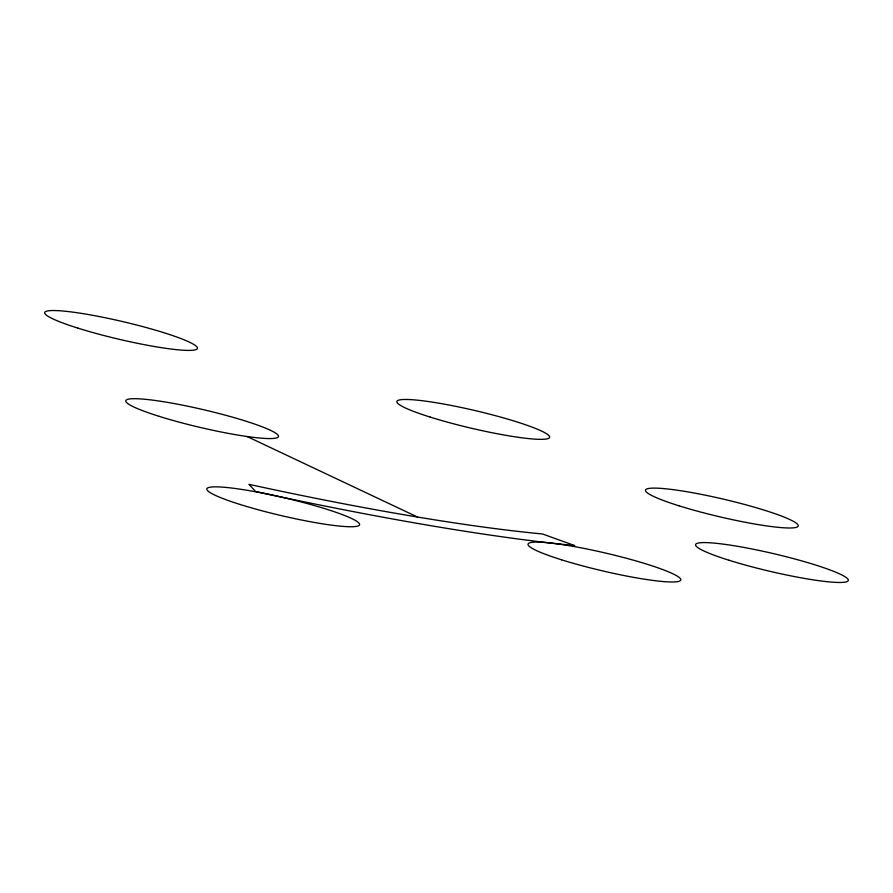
<?xml version="1.0" encoding="UTF-8"?>
<svg xmlns="http://www.w3.org/2000/svg" width="893" height="893" viewBox="0 0 893 893"><rect width="100%" height="100%" fill="white"/><g stroke="black" fill="none" stroke-linecap="round" stroke-linejoin="round"><path stroke-width="1.34" d="M247.082 436.51L417.511 517.036M574.623 545.578L542.564 533.981A467.363 53.714 13.2 0 1 248.98 484.33L255.565 491.485A515.54 59.251 13.2 0 0 574.623 545.578M159.166 416.35A78.45 9.019 13.2 0 0 278.326 436.934A78.45 9.019 13.2 0 0 168.889 402.609A78.45 9.019 13.2 0 0 159.166 416.35M78.093 328.189A78.45 9.019 13.2 0 0 197.253 348.783A78.45 9.019 13.2 0 0 87.827 314.448A78.45 9.019 13.2 0 0 78.093 328.189M430.259 417.12A78.45 9.019 13.2 0 0 549.418 437.715A78.45 9.019 13.2 0 0 439.992 403.379A78.45 9.019 13.2 0 0 430.259 417.12M678.87 505.762A78.45 9.019 13.2 0 0 798.041 526.345A78.45 9.019 13.2 0 0 688.603 492.021A78.45 9.019 13.2 0 0 678.87 505.762M728.978 560.246A78.45 9.019 13.2 0 0 848.138 580.83A78.45 9.019 13.2 0 0 738.712 546.505A78.45 9.019 13.2 0 0 728.978 560.246M561.429 559.766A78.45 9.019 13.2 0 0 680.6 580.35A78.45 9.019 13.2 0 0 571.163 546.025A78.45 9.019 13.2 0 0 561.429 559.766M240.228 504.512A78.45 9.019 13.2 0 0 359.399 525.095A78.45 9.019 13.2 0 0 249.962 490.77A78.45 9.019 13.2 0 0 240.228 504.512"/></g></svg>
